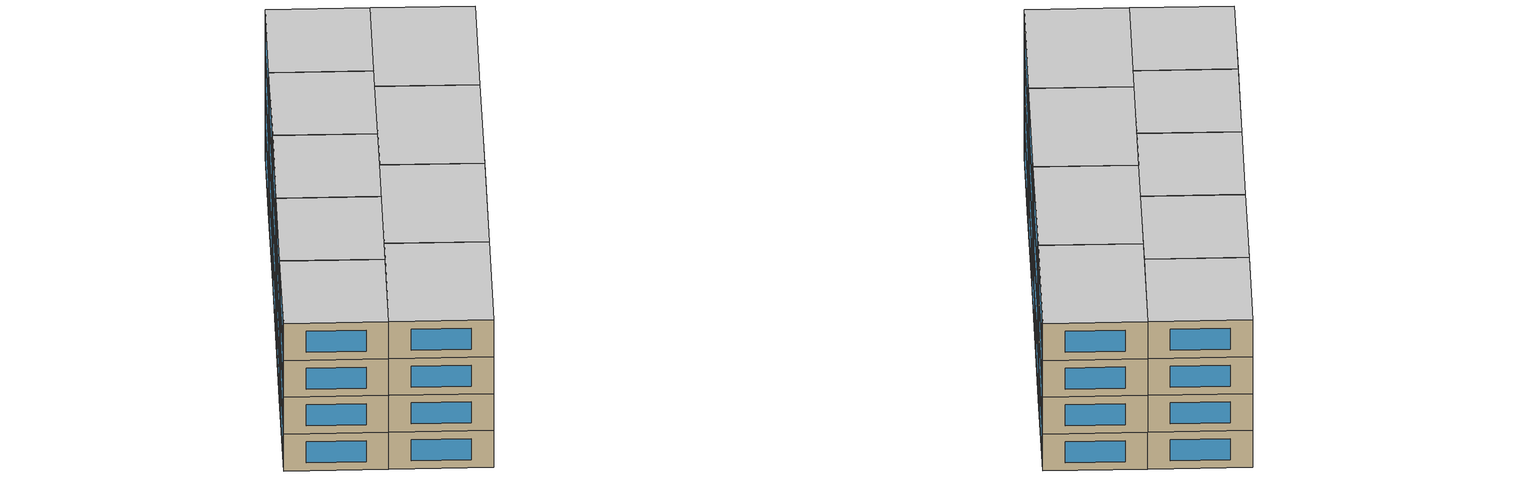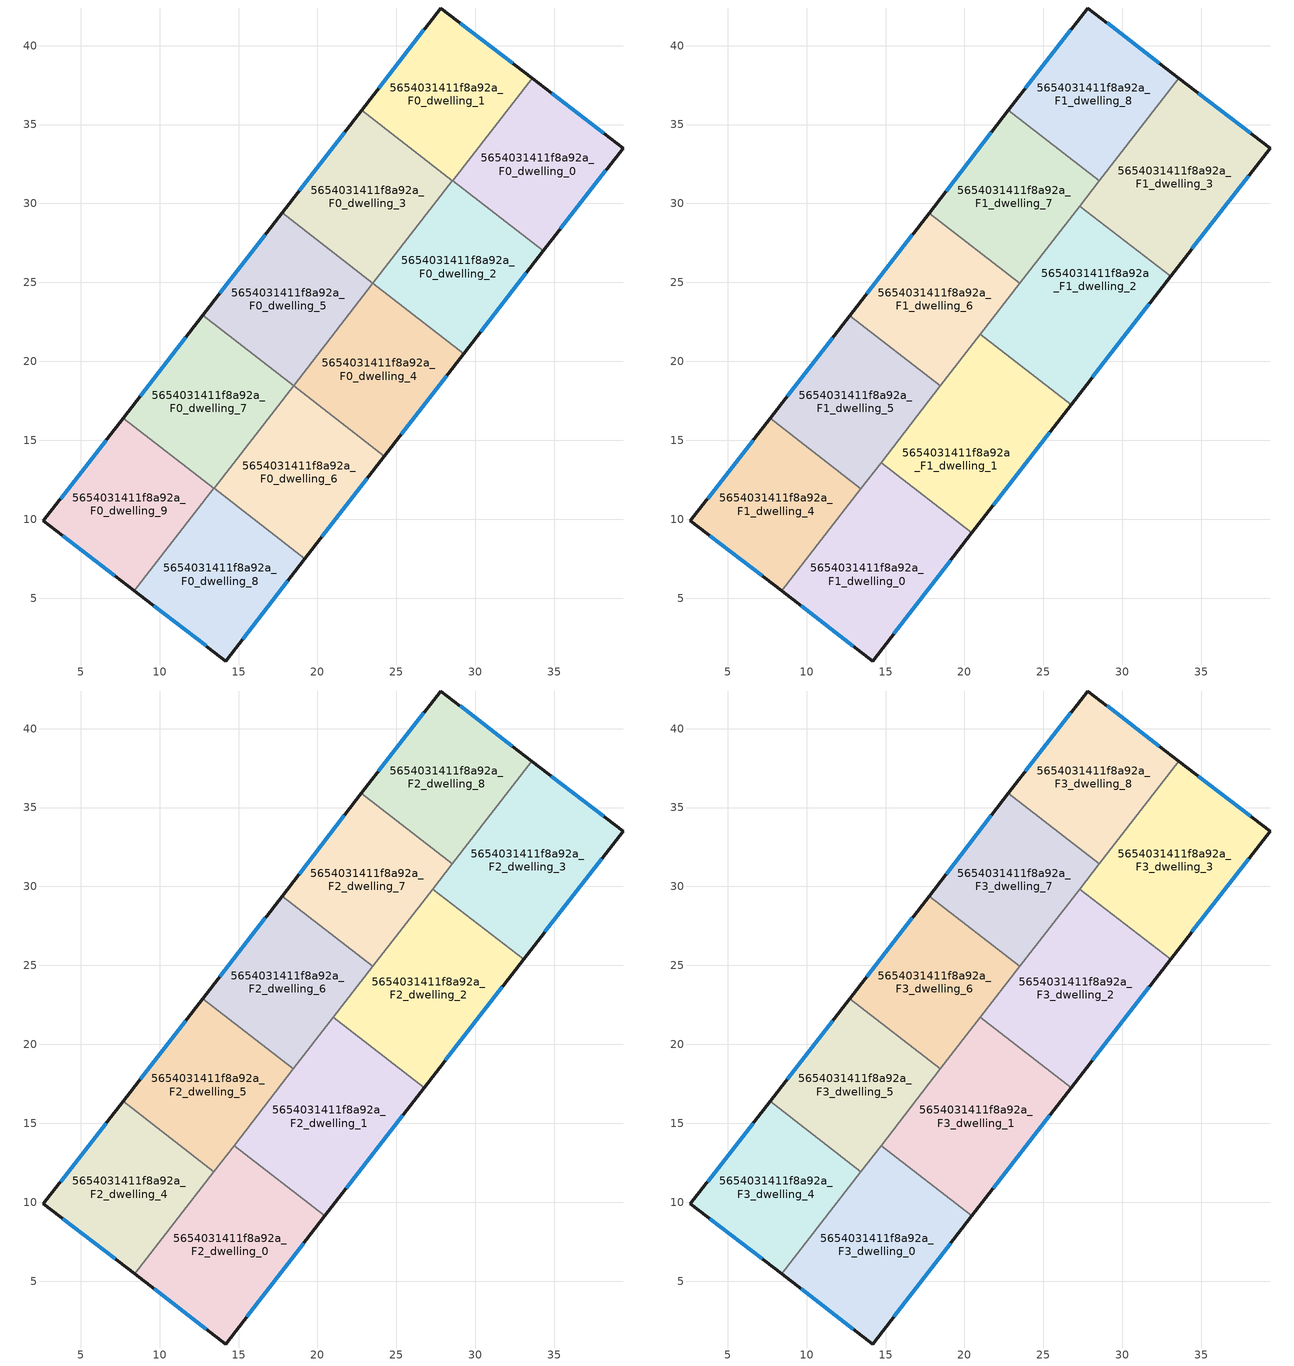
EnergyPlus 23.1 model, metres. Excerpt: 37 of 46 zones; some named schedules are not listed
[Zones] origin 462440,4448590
5654031411f8a92a_F0_dwelling_0
 floor ground (EU_floor_Construction): 39.36,33.51 34.31,26.99 28.56,31.44 33.6,37.94 z0
 wall outside (EU_wall_Construction): 34.31,26.99 39.36,33.51 33.6,37.94 z0:3
 wall to 5654031411f8a92a_F0_dwelling_1 (EU_wall_Construction): 33.6,37.94 28.56,31.44 z0:3
 wall to 5654031411f8a92a_F0_dwelling_2 (EU_wall_Construction): 28.56,31.44 34.31,26.99 z0:3
 window (EU_Window_Construction): 38.12,34.46 34.83,36.99 / 35.39,28.39 38.28,32.12 z0.64:2.36
 ceiling adiabatic (EU_roof_Construction): 34.31,26.99 39.36,33.51 33.6,37.94 28.56,31.44 z3
5654031411f8a92a_F0_dwelling_1
 floor ground (EU_floor_Construction): 33.6,37.94 28.56,31.44 22.8,35.91 27.82,42.38 z0
 wall outside (EU_wall_Construction): 33.6,37.94 27.82,42.38 22.8,35.91 z0:3
 wall to 5654031411f8a92a_F0_dwelling_3 (EU_wall_Construction): 22.8,35.91 28.55,31.45 z0:3
 wall to 5654031411f8a92a_F0_dwelling_2 (EU_wall_Construction): 28.55,31.45 28.56,31.44 z0:3
 window (EU_Window_Construction): 26.74,41 23.87,37.29 / 32.36,38.89 29.05,41.43 z0.64:2.36
 ceiling adiabatic (EU_roof_Construction): 28.56,31.44 33.6,37.94 33.59,37.95 28.55,31.45 z3
5654031411f8a92a_F0_dwelling_2
 floor ground (EU_floor_Construction): 34.31,26.99 29.27,20.49 23.52,24.95 28.55,31.45 z0
 wall outside (EU_wall_Construction): 29.27,20.49 34.31,26.99 z0:3
 wall to 5654031411f8a92a_F0_dwelling_3 (EU_wall_Construction): 28.55,31.45 23.52,24.95 z0:3
 wall to 5654031411f8a92a_F0_dwelling_4 (EU_wall_Construction): 23.52,24.95 29.27,20.49 z0:3
 window (EU_Window_Construction): 30.35,21.88 33.23,25.6 z0.64:2.36
 ceiling adiabatic (EU_roof_Construction): 33.06,25.38 34.31,26.99 28.55,31.45 23.52,24.95 27.3,29.83 z3
5654031411f8a92a_F0_dwelling_3
 floor ground (EU_floor_Construction): 28.55,31.45 23.52,24.95 17.76,29.41 22.8,35.91 z0
 wall outside (EU_wall_Construction): 22.8,35.91 17.76,29.41 z0:3
 wall to 5654031411f8a92a_F0_dwelling_5 (EU_wall_Construction): 17.76,29.41 23.52,24.95 z0:3
 window (EU_Window_Construction): 21.72,34.51 18.84,30.8 z0.64:2.36
5654031411f8a92a_F0_dwelling_4
 floor ground (EU_floor_Construction): 29.27,20.49 24.24,13.99 18.48,18.45 23.52,24.95 z0
 wall outside (EU_wall_Construction): 24.24,13.99 29.27,20.49 z0:3
 wall to 5654031411f8a92a_F0_dwelling_5 (EU_wall_Construction): 23.52,24.95 18.48,18.45 z0:3
 wall to 5654031411f8a92a_F0_dwelling_6 (EU_wall_Construction): 18.48,18.45 24.24,13.99 z0:3
 window (EU_Window_Construction): 25.32,15.39 28.19,19.1 z0.64:2.36
5654031411f8a92a_F0_dwelling_5
 floor ground (EU_floor_Construction): 23.52,24.95 18.48,18.45 12.73,22.91 17.76,29.41 z0
 wall outside (EU_wall_Construction): 17.76,29.41 12.73,22.91 z0:3
 wall to 5654031411f8a92a_F0_dwelling_7 (EU_wall_Construction): 12.73,22.91 18.48,18.45 z0:3
 window (EU_Window_Construction): 16.68,28.01 13.81,24.3 z0.64:2.36
 ceiling adiabatic (EU_roof_Construction): 18.48,18.45 23.51,24.94 17.76,29.4 12.73,22.91 z3
5654031411f8a92a_F0_dwelling_6
 floor ground (EU_floor_Construction): 24.24,13.99 19.2,7.49 13.45,11.95 18.48,18.45 z0
 wall outside (EU_wall_Construction): 19.2,7.49 24.24,13.99 z0:3
 wall to 5654031411f8a92a_F0_dwelling_7 (EU_wall_Construction): 18.48,18.45 13.45,11.95 z0:3
 wall to 5654031411f8a92a_F0_dwelling_8 (EU_wall_Construction): 13.45,11.95 19.2,7.49 z0:3
 window (EU_Window_Construction): 20.28,8.89 23.16,12.6 z0.64:2.36
5654031411f8a92a_F0_dwelling_7
 floor ground (EU_floor_Construction): 18.48,18.45 13.45,11.95 7.69,16.41 12.73,22.91 z0
 wall outside (EU_wall_Construction): 12.73,22.91 7.69,16.41 z0:3
 wall to 5654031411f8a92a_F0_dwelling_9 (EU_wall_Construction): 7.69,16.41 13.44,11.96 z0:3
 wall to 5654031411f8a92a_F0_dwelling_8 (EU_wall_Construction): 13.44,11.96 13.45,11.95 z0:3
 window (EU_Window_Construction): 11.65,21.52 8.77,17.8 z0.64:2.36
5654031411f8a92a_F0_dwelling_8
 floor ground (EU_floor_Construction): 19.2,7.49 14.18,1.02 8.4,5.46 13.44,11.96 z0
 wall outside (EU_wall_Construction): 8.4,5.46 14.18,1.02 19.2,7.49 z0:3
 wall to 5654031411f8a92a_F0_dwelling_9 (EU_wall_Construction): 13.44,11.96 8.4,5.46 z0:3
 window (EU_Window_Construction): 15.26,2.4 18.13,6.11 / 9.64,4.51 12.95,1.97 z0.64:2.36
5654031411f8a92a_F0_dwelling_9
 floor ground (EU_floor_Construction): 13.44,11.96 8.4,5.46 2.64,9.89 7.69,16.41 z0
 wall outside (EU_wall_Construction): 7.69,16.41 2.64,9.89 8.4,5.46 z0:3
 window (EU_Window_Construction): 6.61,15.01 3.72,11.28 / 3.88,8.94 7.17,6.41 z0.64:2.36
5654031411f8a92a_F1_dwelling_0
 floor to 5654031411f8a92a_F0_dwelling_8 (EU_floor_Construction): 19.2,7.49 14.18,1.02 8.41,5.45 13.45,11.95 z3
 floor to 5654031411f8a92a_F0_dwelling_6 (EU_floor_Construction): 20.47,9.13 19.2,7.49 13.45,11.95 14.72,13.59 z3
 wall outside (EU_wall_Construction): 8.41,5.45 14.18,1.02 20.47,9.13 z3:6
 wall to 5654031411f8a92a_F1_dwelling_1 (EU_wall_Construction): 20.47,9.13 14.72,13.59 z3:6
 wall to 5654031411f8a92a_F1_dwelling_4 (EU_wall_Construction): 13.44,11.94 8.41,5.45 z3:6
 wall to 5654031411f8a92a_F1_dwelling_5 (EU_wall_Construction): 14.72,13.59 13.44,11.94 z3:6
 window (EU_Window_Construction): 15.53,2.75 19.12,7.39 / 9.65,4.5 12.95,1.97 z3.64:5.36
5654031411f8a92a_F1_dwelling_1
 floor to 5654031411f8a92a_F0_dwelling_6 (EU_floor_Construction): 24.24,13.99 20.47,9.13 14.72,13.59 18.48,18.45 z3
 floor to 5654031411f8a92a_F0_dwelling_4 (EU_floor_Construction): 26.76,17.25 24.24,13.99 18.48,18.45 21.01,21.71 z3
 wall outside (EU_wall_Construction): 20.47,9.13 26.76,17.25 z3:6
 wall to 5654031411f8a92a_F1_dwelling_2 (EU_wall_Construction): 26.76,17.25 21.01,21.71 z3:6
 wall to 5654031411f8a92a_F1_dwelling_5 (EU_wall_Construction): 18.48,18.44 14.72,13.59 z3:6
 wall to 5654031411f8a92a_F1_dwelling_6 (EU_wall_Construction): 21.01,21.71 18.47,18.44 z3:6
 window (EU_Window_Construction): 21.82,10.87 25.41,15.51 z3.64:5.36
5654031411f8a92a_F1_dwelling_2
 floor to 5654031411f8a92a_F0_dwelling_2 (EU_floor_Construction): 33.06,25.38 29.27,20.49 23.52,24.95 27.3,29.83 z3
 floor to 5654031411f8a92a_F0_dwelling_4 (EU_floor_Construction): 29.27,20.49 26.76,17.25 21.01,21.71 23.52,24.95 z3
 wall outside (EU_wall_Construction): 26.76,17.25 33.06,25.38 z3:6
 wall to 5654031411f8a92a_F1_dwelling_3 (EU_wall_Construction): 33.06,25.38 27.3,29.83 z3:6
 wall to 5654031411f8a92a_F1_dwelling_7 (EU_wall_Construction): 27.3,29.83 23.51,24.94 z3:6
 wall to 5654031411f8a92a_F1_dwelling_6 (EU_wall_Construction): 23.51,24.94 21.01,21.71 z3:6
 window (EU_Window_Construction): 28.11,18.99 31.71,23.64 z3.64:5.36
5654031411f8a92a_F1_dwelling_3
 floor adiabatic (EU_floor_Construction): 39.36,33.51 33.06,25.38 27.3,29.83 33.59,37.95 z3
 wall outside (EU_wall_Construction): 33.06,25.38 39.36,33.51 33.59,37.95 z3:6
 wall to 5654031411f8a92a_F1_dwelling_8 (EU_wall_Construction): 33.59,37.95 28.54,31.44 z3:6
 wall to 5654031411f8a92a_F1_dwelling_7 (EU_wall_Construction): 28.54,31.44 27.3,29.84 z3:6
 window (EU_Window_Construction): 38.12,34.46 34.82,37 / 34.41,27.12 38.01,31.77 z3.64:5.36
5654031411f8a92a_F1_dwelling_4
 floor to 5654031411f8a92a_F0_dwelling_9 (EU_floor_Construction): 13.43,11.95 8.4,5.46 2.64,9.89 7.69,16.4 z3
 floor to 5654031411f8a92a_F0_dwelling_8 (EU_floor_Construction): 13.44,11.94 8.41,5.45 8.4,5.46 13.43,11.95 z3
 wall outside (EU_wall_Construction): 7.69,16.4 2.64,9.89 8.41,5.45 z3:6
 wall to 5654031411f8a92a_F1_dwelling_5 (EU_wall_Construction): 13.44,11.94 7.69,16.4 z3:6
 window (EU_Window_Construction): 3.88,8.94 7.18,6.4 / 6.61,15 3.72,11.28 z3.64:5.36
5654031411f8a92a_F1_dwelling_5
 floor to 5654031411f8a92a_F0_dwelling_7 (EU_floor_Construction): 18.47,18.44 13.45,11.95 7.69,16.41 12.72,22.9 z3
 floor to 5654031411f8a92a_F0_dwelling_9 (EU_floor_Construction): 13.44,11.96 13.43,11.95 7.69,16.4 7.69,16.41 z3
 wall outside (EU_wall_Construction): 12.72,22.9 7.69,16.4 z3:6
 wall to 5654031411f8a92a_F1_dwelling_6 (EU_wall_Construction): 18.47,18.44 12.72,22.9 z3:6
 window (EU_Window_Construction): 11.64,21.5 8.76,17.79 z3.64:5.36
5654031411f8a92a_F1_dwelling_6
 floor to 5654031411f8a92a_F0_dwelling_7 (EU_floor_Construction): 18.48,18.45 18.47,18.44 12.72,22.9 12.73,22.91 z3
 floor adiabatic (EU_floor_Construction): 23.51,24.94 18.47,18.44 18.48,18.45 12.73,22.91 17.76,29.4 z3
 wall outside (EU_wall_Construction): 17.76,29.4 12.72,22.9 z3:6
 wall to 5654031411f8a92a_F1_dwelling_7 (EU_wall_Construction): 23.51,24.94 17.76,29.4 z3:6
 window (EU_Window_Construction): 16.68,28 13.8,24.29 z3.64:5.36
5654031411f8a92a_F1_dwelling_7
 floor to 5654031411f8a92a_F0_dwelling_3 (EU_floor_Construction): 28.54,31.44 23.52,24.95 17.76,29.41 22.79,35.89 z3
 floor to 5654031411f8a92a_F0_dwelling_5 (EU_floor_Construction): 23.52,24.95 23.51,24.94 17.76,29.4 17.76,29.41 z3
 wall outside (EU_wall_Construction): 22.79,35.89 17.76,29.4 z3:6
 wall to 5654031411f8a92a_F1_dwelling_8 (EU_wall_Construction): 28.54,31.44 22.79,35.89 z3:6
 window (EU_Window_Construction): 21.71,34.5 18.83,30.79 z3.64:5.36
5654031411f8a92a_F1_dwelling_8
 floor to 5654031411f8a92a_F0_dwelling_1 (EU_floor_Construction): 33.59,37.95 28.55,31.45 22.8,35.91 27.82,42.38 z3
 floor to 5654031411f8a92a_F0_dwelling_3 (EU_floor_Construction): 28.55,31.45 28.54,31.44 22.79,35.89 22.8,35.91 z3
 wall outside (EU_wall_Construction): 33.59,37.95 27.82,42.38 22.79,35.89 z3:6
 window (EU_Window_Construction): 26.74,40.99 23.87,37.28 / 32.35,38.9 29.05,41.43 z3.64:5.36
5654031411f8a92a_F2_dwelling_0
 floor to 5654031411f8a92a_F1_dwelling_0 (EU_floor_Construction): 20.47,9.13 14.18,1.02 8.41,5.45 14.72,13.59 z6
 wall outside (EU_wall_Construction): 8.41,5.45 14.18,1.02 20.47,9.13 z6:9
 wall to 5654031411f8a92a_F2_dwelling_1 (EU_wall_Construction): 20.47,9.13 14.72,13.59 z6:9
 wall to 5654031411f8a92a_F2_dwelling_4 (EU_wall_Construction): 13.44,11.94 8.41,5.45 z6:9
 wall to 5654031411f8a92a_F2_dwelling_5 (EU_wall_Construction): 14.72,13.59 13.44,11.94 z6:9
 window (EU_Window_Construction): 15.53,2.75 19.12,7.39 / 9.65,4.5 12.95,1.97 z6.64:8.36
5654031411f8a92a_F2_dwelling_1
 floor to 5654031411f8a92a_F1_dwelling_1 (EU_floor_Construction): 26.76,17.25 20.47,9.13 14.72,13.59 21.01,21.71 z6
 wall outside (EU_wall_Construction): 20.47,9.13 26.76,17.25 z6:9
 wall to 5654031411f8a92a_F2_dwelling_2 (EU_wall_Construction): 26.76,17.25 21.01,21.71 z6:9
 wall to 5654031411f8a92a_F2_dwelling_5 (EU_wall_Construction): 18.48,18.44 14.72,13.59 z6:9
 wall to 5654031411f8a92a_F2_dwelling_6 (EU_wall_Construction): 21.01,21.71 18.47,18.44 z6:9
 window (EU_Window_Construction): 21.82,10.87 25.41,15.51 z6.64:8.36
5654031411f8a92a_F2_dwelling_2
 floor to 5654031411f8a92a_F1_dwelling_2 (EU_floor_Construction): 33.06,25.38 26.76,17.25 21.01,21.71 27.3,29.83 z6
 wall outside (EU_wall_Construction): 26.76,17.25 33.06,25.38 z6:9
 wall to 5654031411f8a92a_F2_dwelling_3 (EU_wall_Construction): 33.06,25.38 27.3,29.83 z6:9
 wall to 5654031411f8a92a_F2_dwelling_7 (EU_wall_Construction): 27.3,29.83 23.51,24.94 z6:9
 wall to 5654031411f8a92a_F2_dwelling_6 (EU_wall_Construction): 23.51,24.94 21.01,21.71 z6:9
 window (EU_Window_Construction): 28.11,18.99 31.71,23.64 z6.64:8.36
5654031411f8a92a_F2_dwelling_3
 floor to 5654031411f8a92a_F1_dwelling_3 (EU_floor_Construction): 39.36,33.51 33.06,25.38 27.3,29.83 33.59,37.95 z6
 wall outside (EU_wall_Construction): 33.06,25.38 39.36,33.51 33.59,37.95 z6:9
 wall to 5654031411f8a92a_F2_dwelling_8 (EU_wall_Construction): 33.59,37.95 28.54,31.44 z6:9
 wall to 5654031411f8a92a_F2_dwelling_7 (EU_wall_Construction): 28.54,31.44 27.3,29.84 z6:9
 window (EU_Window_Construction): 38.12,34.46 34.82,37 / 34.41,27.12 38.01,31.77 z6.64:8.36
5654031411f8a92a_F2_dwelling_4
 floor to 5654031411f8a92a_F1_dwelling_4 (EU_floor_Construction): 13.44,11.94 8.41,5.45 2.64,9.89 7.69,16.4 z6
 wall outside (EU_wall_Construction): 7.69,16.4 2.64,9.89 8.41,5.45 z6:9
 wall to 5654031411f8a92a_F2_dwelling_5 (EU_wall_Construction): 13.44,11.94 7.69,16.4 z6:9
 window (EU_Window_Construction): 3.88,8.94 7.18,6.4 / 6.61,15 3.72,11.28 z6.64:8.36
5654031411f8a92a_F2_dwelling_5
 floor to 5654031411f8a92a_F1_dwelling_5 (EU_floor_Construction): 18.47,18.44 13.44,11.94 7.69,16.4 12.72,22.9 z6
 wall outside (EU_wall_Construction): 12.72,22.9 7.69,16.4 z6:9
 wall to 5654031411f8a92a_F2_dwelling_6 (EU_wall_Construction): 18.47,18.44 12.72,22.9 z6:9
 window (EU_Window_Construction): 11.64,21.5 8.76,17.79 z6.64:8.36
5654031411f8a92a_F2_dwelling_6
 floor to 5654031411f8a92a_F1_dwelling_6 (EU_floor_Construction): 23.51,24.94 18.47,18.44 12.72,22.9 17.76,29.4 z6
 wall outside (EU_wall_Construction): 17.76,29.4 12.72,22.9 z6:9
 wall to 5654031411f8a92a_F2_dwelling_7 (EU_wall_Construction): 23.51,24.94 17.76,29.4 z6:9
 window (EU_Window_Construction): 16.68,28 13.8,24.29 z6.64:8.36
5654031411f8a92a_F2_dwelling_7
 floor to 5654031411f8a92a_F1_dwelling_7 (EU_floor_Construction): 28.54,31.44 23.51,24.94 17.76,29.4 22.79,35.89 z6
 wall outside (EU_wall_Construction): 22.79,35.89 17.76,29.4 z6:9
 wall to 5654031411f8a92a_F2_dwelling_8 (EU_wall_Construction): 28.54,31.44 22.79,35.89 z6:9
 window (EU_Window_Construction): 21.71,34.5 18.83,30.79 z6.64:8.36
5654031411f8a92a_F2_dwelling_8
 floor to 5654031411f8a92a_F1_dwelling_8 (EU_floor_Construction): 33.59,37.95 28.54,31.44 22.79,35.89 27.82,42.38 z6
 wall outside (EU_wall_Construction): 33.59,37.95 27.82,42.38 22.79,35.89 z6:9
 window (EU_Window_Construction): 26.74,40.99 23.87,37.28 / 32.35,38.9 29.05,41.43 z6.64:8.36
5654031411f8a92a_F3_dwelling_0
 floor to 5654031411f8a92a_F2_dwelling_0 (EU_floor_Construction): 20.47,9.13 14.18,1.02 8.41,5.45 14.72,13.59 z9
 wall outside (EU_wall_Construction): 8.41,5.45 14.18,1.02 20.47,9.13 z9:12
 wall to 5654031411f8a92a_F3_dwelling_1 (EU_wall_Construction): 20.47,9.13 14.72,13.59 z9:12
 wall to 5654031411f8a92a_F3_dwelling_4 (EU_wall_Construction): 13.44,11.94 8.41,5.45 z9:12
 wall to 5654031411f8a92a_F3_dwelling_5 (EU_wall_Construction): 14.72,13.59 13.44,11.94 z9:12
 window (EU_Window_Construction): 15.53,2.75 19.12,7.39 / 9.65,4.5 12.95,1.97 z9.64:11.36
 ceiling to 5654031411f8a92a_F4_dwelling_0 (EU_floor_Construction): 14.18,1.02 20.47,9.13 14.72,13.59 8.41,5.45 z12
5654031411f8a92a_F3_dwelling_1
 floor to 5654031411f8a92a_F2_dwelling_1 (EU_floor_Construction): 26.76,17.25 20.47,9.13 14.72,13.59 21.01,21.71 z9
 wall outside (EU_wall_Construction): 20.47,9.13 26.76,17.25 z9:12
 wall to 5654031411f8a92a_F3_dwelling_2 (EU_wall_Construction): 26.76,17.25 21.01,21.71 z9:12
 wall to 5654031411f8a92a_F3_dwelling_5 (EU_wall_Construction): 18.48,18.44 14.72,13.59 z9:12
 wall to 5654031411f8a92a_F3_dwelling_6 (EU_wall_Construction): 21.01,21.71 18.47,18.44 z9:12
 window (EU_Window_Construction): 21.82,10.87 25.41,15.51 z9.64:11.36
 ceiling to 5654031411f8a92a_F4_dwelling_1 (EU_floor_Construction): 20.47,9.13 26.76,17.25 21.01,21.71 14.72,13.59 z12
5654031411f8a92a_F3_dwelling_2
 floor to 5654031411f8a92a_F2_dwelling_2 (EU_floor_Construction): 33.06,25.38 26.76,17.25 21.01,21.71 27.3,29.83 z9
 wall outside (EU_wall_Construction): 26.76,17.25 33.06,25.38 z9:12
 wall to 5654031411f8a92a_F3_dwelling_3 (EU_wall_Construction): 33.06,25.38 27.3,29.83 z9:12
 wall to 5654031411f8a92a_F3_dwelling_7 (EU_wall_Construction): 27.3,29.83 23.51,24.94 z9:12
 wall to 5654031411f8a92a_F3_dwelling_6 (EU_wall_Construction): 23.51,24.94 21.01,21.71 z9:12
 window (EU_Window_Construction): 28.11,18.99 31.71,23.64 z9.64:11.36
 ceiling to 5654031411f8a92a_F4_dwelling_2 (EU_floor_Construction): 26.76,17.25 33.06,25.38 27.3,29.83 21.01,21.71 z12
5654031411f8a92a_F3_dwelling_3
 floor to 5654031411f8a92a_F2_dwelling_3 (EU_floor_Construction): 39.36,33.51 33.06,25.38 27.3,29.83 33.59,37.95 z9
 wall outside (EU_wall_Construction): 33.06,25.38 39.36,33.51 33.59,37.95 z9:12
 wall to 5654031411f8a92a_F3_dwelling_8 (EU_wall_Construction): 33.59,37.95 28.54,31.44 z9:12
 wall to 5654031411f8a92a_F3_dwelling_7 (EU_wall_Construction): 28.54,31.44 27.3,29.84 z9:12
 window (EU_Window_Construction): 38.12,34.46 34.82,37 / 34.41,27.12 38.01,31.77 z9.64:11.36
 ceiling to 5654031411f8a92a_F4_dwelling_3 (EU_floor_Construction): 33.06,25.38 39.36,33.51 33.59,37.95 27.3,29.83 z12
5654031411f8a92a_F3_dwelling_4
 floor to 5654031411f8a92a_F2_dwelling_4 (EU_floor_Construction): 13.44,11.94 8.41,5.45 2.64,9.89 7.69,16.4 z9
 wall outside (EU_wall_Construction): 7.69,16.4 2.64,9.89 8.41,5.45 z9:12
 wall to 5654031411f8a92a_F3_dwelling_5 (EU_wall_Construction): 13.44,11.94 7.69,16.4 z9:12
 window (EU_Window_Construction): 3.88,8.94 7.18,6.4 / 6.61,15 3.72,11.28 z9.64:11.36
 ceiling to 5654031411f8a92a_F4_dwelling_4 (EU_floor_Construction): 8.41,5.45 13.44,11.94 7.69,16.4 2.64,9.89 z12
5654031411f8a92a_F3_dwelling_5
 floor to 5654031411f8a92a_F2_dwelling_5 (EU_floor_Construction): 18.47,18.44 13.44,11.94 7.69,16.4 12.72,22.9 z9
 wall outside (EU_wall_Construction): 12.72,22.9 7.69,16.4 z9:12
 wall to 5654031411f8a92a_F3_dwelling_6 (EU_wall_Construction): 18.47,18.44 12.72,22.9 z9:12
 window (EU_Window_Construction): 11.64,21.5 8.76,17.79 z9.64:11.36
 ceiling to 5654031411f8a92a_F4_dwelling_5 (EU_floor_Construction): 13.44,11.94 18.47,18.44 12.72,22.9 7.69,16.4 z12
5654031411f8a92a_F3_dwelling_6
 floor to 5654031411f8a92a_F2_dwelling_6 (EU_floor_Construction): 23.51,24.94 18.47,18.44 12.72,22.9 17.76,29.4 z9
 wall outside (EU_wall_Construction): 17.76,29.4 12.72,22.9 z9:12
 wall to 5654031411f8a92a_F3_dwelling_7 (EU_wall_Construction): 23.51,24.94 17.76,29.4 z9:12
 window (EU_Window_Construction): 16.68,28 13.8,24.29 z9.64:11.36
 ceiling to 5654031411f8a92a_F4_dwelling_6 (EU_floor_Construction): 18.47,18.44 23.51,24.94 17.76,29.4 12.72,22.9 z12
5654031411f8a92a_F3_dwelling_7
 floor to 5654031411f8a92a_F2_dwelling_7 (EU_floor_Construction): 28.54,31.44 23.51,24.94 17.76,29.4 22.79,35.89 z9
 wall outside (EU_wall_Construction): 22.79,35.89 17.76,29.4 z9:12
 wall to 5654031411f8a92a_F3_dwelling_8 (EU_wall_Construction): 28.54,31.44 22.79,35.89 z9:12
 window (EU_Window_Construction): 21.71,34.5 18.83,30.79 z9.64:11.36
 ceiling to 5654031411f8a92a_F4_dwelling_7 (EU_floor_Construction): 23.51,24.94 28.54,31.44 22.79,35.89 17.76,29.4 z12
5654031411f8a92a_F3_dwelling_8
 floor to 5654031411f8a92a_F2_dwelling_8 (EU_floor_Construction): 33.59,37.95 28.54,31.44 22.79,35.89 27.82,42.38 z9
 wall outside (EU_wall_Construction): 33.59,37.95 27.82,42.38 22.79,35.89 z9:12
 window (EU_Window_Construction): 26.74,40.99 23.87,37.28 / 32.35,38.9 29.05,41.43 z9.64:11.36
 ceiling to 5654031411f8a92a_F4_dwelling_8 (EU_floor_Construction): 28.54,31.44 33.59,37.95 27.82,42.38 22.79,35.89 z12
[Building]
EU S2 Campaign: North Axis=0; Terrain=City; Solar Distribution=FullExterior
[Site:Location]
Yerevan-Zvartnots.Intl.AP: Latitude=40.15; Longitude=44.383; Time Zone=4; Elevation=854
[SizingPeriod:WeatherFileDays]
AnnualSizingPeriod: Begin Month=1; Begin Day of Month=1; End Month=12; End Day of Month=31; Day of Week for Start Day=Monday; Use Weather File Daylight Saving Period=No; Use Weather File Rain and Snow Indicators=No
[MATERIAL]
EU_InternalMass_Material: Roughness=MediumRough; Thickness=0.1; Conductivity=1; Density=1800; Specific Heat=900; Thermal Absorptance=0.9; Solar Absorptance=0.7; Visible Absorptance=0.7
[MATERIAL:NOMASS] Roughness=MediumRough; Thermal Absorptance=0.9; Solar Absorptance=0.7; Visible Absorptance=0.7
Name | Thermal Resistance
EU_wall_NoMass | 1.05043
EU_roof_NoMass | 1.45357
EU_floor_NoMass | 0.478065
[WINDOWMATERIAL:SIMPLEGLAZINGSYSTEM]
EU_Window_SimpleGlazing: UFactor=2.5566; Solar Heat Gain Coefficient=0.75; Visible Transmittance=0.75
[CONSTRUCTION]
EU_wall_Construction: EU_wall_NoMass
EU_roof_Construction: EU_roof_NoMass
EU_floor_Construction: EU_floor_NoMass
EU_Window_Construction: EU_Window_SimpleGlazing
EU_InternalMass_Construction: EU_InternalMass_Material
[ZONE] Type=1; Multiplier=1; Ceiling Height=autocalculate; Floor Area=autocalculate; Part of Total Floor Area=Yes
Name | Volume
5654031411f8a92a_F0_dwelling_0 | 179.513
5654031411f8a92a_F1_dwelling_0; 5654031411f8a92a_F2_dwelling_0; 5654031411f8a92a_F3_dwelling_0 | 224.368
5654031411f8a92a_F0_dwelling_1; 5654031411f8a92a_F0_dwelling_8 | 179.521
5654031411f8a92a_F1_dwelling_1; 5654031411f8a92a_F2_dwelling_1; 5654031411f8a92a_F3_dwelling_1 | 224.355
5654031411f8a92a_F0_dwelling_2; 5654031411f8a92a_F1_dwelling_5; 5654031411f8a92a_F2_dwelling_5; 5654031411f8a92a_F3_dwelling_5; 5654031411f8a92a_F0_dwelling_6; 5654031411f8a92a_F1_dwelling_6; 5654031411f8a92a_F2_dwelling_6; 5654031411f8a92a_F3_dwelling_6 | 179.528
5654031411f8a92a_F1_dwelling_2; 5654031411f8a92a_F2_dwelling_2; 5654031411f8a92a_F3_dwelling_2 | 224.392
5654031411f8a92a_F0_dwelling_3; 5654031411f8a92a_F0_dwelling_5; 5654031411f8a92a_F1_dwelling_7; 5654031411f8a92a_F2_dwelling_7; 5654031411f8a92a_F3_dwelling_7 | 179.495
5654031411f8a92a_F1_dwelling_3; 5654031411f8a92a_F2_dwelling_3; 5654031411f8a92a_F3_dwelling_3 | 224.373
5654031411f8a92a_F0_dwelling_4 | 179.511
5654031411f8a92a_F1_dwelling_4; 5654031411f8a92a_F2_dwelling_4; 5654031411f8a92a_F3_dwelling_4 | 179.517
5654031411f8a92a_F0_dwelling_7 | 179.526
5654031411f8a92a_F1_dwelling_8; 5654031411f8a92a_F2_dwelling_8; 5654031411f8a92a_F3_dwelling_8 | 179.518
5654031411f8a92a_F0_dwelling_9 | 179.514
[INTERNALMASS] Construction=EU_InternalMass_Construction
Name | Zone or ZoneList | Surface Area
5654031411f8a92a_F0_dwelling_0_EU_InternalMass | 5654031411f8a92a_F0_dwelling_0 | 59.8379
5654031411f8a92a_F0_dwelling_1_EU_InternalMass | 5654031411f8a92a_F0_dwelling_1 | 59.8404
5654031411f8a92a_F0_dwelling_2_EU_InternalMass | 5654031411f8a92a_F0_dwelling_2 | 59.8427
5654031411f8a92a_F0_dwelling_3_EU_InternalMass | 5654031411f8a92a_F0_dwelling_3 | 59.8318
5654031411f8a92a_F0_dwelling_4_EU_InternalMass | 5654031411f8a92a_F0_dwelling_4 | 59.8368
5654031411f8a92a_F0_dwelling_5_EU_InternalMass | 5654031411f8a92a_F0_dwelling_5 | 59.8318
5654031411f8a92a_F0_dwelling_6_EU_InternalMass | 5654031411f8a92a_F0_dwelling_6 | 59.8427
5654031411f8a92a_F0_dwelling_7_EU_InternalMass | 5654031411f8a92a_F0_dwelling_7 | 59.842
5654031411f8a92a_F0_dwelling_8_EU_InternalMass | 5654031411f8a92a_F0_dwelling_8 | 59.8404
5654031411f8a92a_F0_dwelling_9_EU_InternalMass | 5654031411f8a92a_F0_dwelling_9 | 59.8379
5654031411f8a92a_F1_dwelling_0_EU_InternalMass | 5654031411f8a92a_F1_dwelling_0 | 74.7892
5654031411f8a92a_F1_dwelling_1_EU_InternalMass | 5654031411f8a92a_F1_dwelling_1 | 74.7853
5654031411f8a92a_F1_dwelling_2_EU_InternalMass | 5654031411f8a92a_F1_dwelling_2 | 74.8011
5654031411f8a92a_F1_dwelling_3_EU_InternalMass | 5654031411f8a92a_F1_dwelling_3 | 74.791
5654031411f8a92a_F1_dwelling_4_EU_InternalMass | 5654031411f8a92a_F1_dwelling_4 | 59.8393
5654031411f8a92a_F1_dwelling_5_EU_InternalMass | 5654031411f8a92a_F1_dwelling_5 | 59.8427
5654031411f8a92a_F1_dwelling_6_EU_InternalMass | 5654031411f8a92a_F1_dwelling_6 | 59.8427
5654031411f8a92a_F1_dwelling_7_EU_InternalMass | 5654031411f8a92a_F1_dwelling_7 | 59.8318
5654031411f8a92a_F1_dwelling_8_EU_InternalMass | 5654031411f8a92a_F1_dwelling_8 | 59.8393
5654031411f8a92a_F2_dwelling_0_EU_InternalMass | 5654031411f8a92a_F2_dwelling_0 | 74.7892
5654031411f8a92a_F2_dwelling_1_EU_InternalMass | 5654031411f8a92a_F2_dwelling_1 | 74.7853
5654031411f8a92a_F2_dwelling_2_EU_InternalMass | 5654031411f8a92a_F2_dwelling_2 | 74.8011
5654031411f8a92a_F2_dwelling_3_EU_InternalMass | 5654031411f8a92a_F2_dwelling_3 | 74.791
5654031411f8a92a_F2_dwelling_4_EU_InternalMass | 5654031411f8a92a_F2_dwelling_4 | 59.8393
5654031411f8a92a_F2_dwelling_5_EU_InternalMass | 5654031411f8a92a_F2_dwelling_5 | 59.8427
5654031411f8a92a_F2_dwelling_6_EU_InternalMass | 5654031411f8a92a_F2_dwelling_6 | 59.8427
5654031411f8a92a_F2_dwelling_7_EU_InternalMass | 5654031411f8a92a_F2_dwelling_7 | 59.8318
5654031411f8a92a_F2_dwelling_8_EU_InternalMass | 5654031411f8a92a_F2_dwelling_8 | 59.8393
5654031411f8a92a_F3_dwelling_0_EU_InternalMass | 5654031411f8a92a_F3_dwelling_0 | 74.7892
5654031411f8a92a_F3_dwelling_1_EU_InternalMass | 5654031411f8a92a_F3_dwelling_1 | 74.7853
5654031411f8a92a_F3_dwelling_2_EU_InternalMass | 5654031411f8a92a_F3_dwelling_2 | 74.8011
5654031411f8a92a_F3_dwelling_3_EU_InternalMass | 5654031411f8a92a_F3_dwelling_3 | 74.791
5654031411f8a92a_F3_dwelling_4_EU_InternalMass | 5654031411f8a92a_F3_dwelling_4 | 59.8393
5654031411f8a92a_F3_dwelling_5_EU_InternalMass | 5654031411f8a92a_F3_dwelling_5 | 59.8427
5654031411f8a92a_F3_dwelling_6_EU_InternalMass | 5654031411f8a92a_F3_dwelling_6 | 59.8427
5654031411f8a92a_F3_dwelling_7_EU_InternalMass | 5654031411f8a92a_F3_dwelling_7 | 59.8318
5654031411f8a92a_F3_dwelling_8_EU_InternalMass | 5654031411f8a92a_F3_dwelling_8 | 59.8393
[OTHEREQUIPMENT] Fuel Type=Electricity; Design Level Calculation Method=Watts/Area; Power per Zone Floor Area=1; Fraction Latent=0; Fraction Radiant=0; Fraction Lost=0; Carbon Dioxide Generation Rate=0; EndUse Subcategory=EU_Step8_InternalGains
Name | Zone or ZoneList or Space or SpaceList | Schedule
EU_Step8_InternalGain_5654031411f8a92a_F0_dwelling_0_f000 | 5654031411f8a92a_F0_dwelling_0 | EU_Step8_GainSchedule_5654031411f8a92a_F0_dwelling_0_f000
EU_Step8_InternalGain_5654031411f8a92a_F0_dwelling_1_f000 | 5654031411f8a92a_F0_dwelling_1 | EU_Step8_GainSchedule_5654031411f8a92a_F0_dwelling_1_f000
EU_Step8_InternalGain_5654031411f8a92a_F0_dwelling_2_f000 | 5654031411f8a92a_F0_dwelling_2 | EU_Step8_GainSchedule_5654031411f8a92a_F0_dwelling_2_f000
EU_Step8_InternalGain_5654031411f8a92a_F0_dwelling_3_f000 | 5654031411f8a92a_F0_dwelling_3 | EU_Step8_GainSchedule_5654031411f8a92a_F0_dwelling_3_f000
EU_Step8_InternalGain_5654031411f8a92a_F0_dwelling_4_f000 | 5654031411f8a92a_F0_dwelling_4 | EU_Step8_GainSchedule_5654031411f8a92a_F0_dwelling_4_f000
EU_Step8_InternalGain_5654031411f8a92a_F0_dwelling_5_f000 | 5654031411f8a92a_F0_dwelling_5 | EU_Step8_GainSchedule_5654031411f8a92a_F0_dwelling_5_f000
EU_Step8_InternalGain_5654031411f8a92a_F0_dwelling_6_f000 | 5654031411f8a92a_F0_dwelling_6 | EU_Step8_GainSchedule_5654031411f8a92a_F0_dwelling_6_f000
EU_Step8_InternalGain_5654031411f8a92a_F0_dwelling_7_f000 | 5654031411f8a92a_F0_dwelling_7 | EU_Step8_GainSchedule_5654031411f8a92a_F0_dwelling_7_f000
EU_Step8_InternalGain_5654031411f8a92a_F0_dwelling_8_f000 | 5654031411f8a92a_F0_dwelling_8 | EU_Step8_GainSchedule_5654031411f8a92a_F0_dwelling_8_f000
EU_Step8_InternalGain_5654031411f8a92a_F0_dwelling_9_f000 | 5654031411f8a92a_F0_dwelling_9 | EU_Step8_GainSchedule_5654031411f8a92a_F0_dwelling_9_f000
EU_Step8_InternalGain_5654031411f8a92a_F1_dwelling_0_f000 | 5654031411f8a92a_F1_dwelling_0 | EU_Step8_GainSchedule_5654031411f8a92a_F1_dwelling_0_f000
EU_Step8_InternalGain_5654031411f8a92a_F1_dwelling_1_f000 | 5654031411f8a92a_F1_dwelling_1 | EU_Step8_GainSchedule_5654031411f8a92a_F1_dwelling_1_f000
EU_Step8_InternalGain_5654031411f8a92a_F1_dwelling_2_f000 | 5654031411f8a92a_F1_dwelling_2 | EU_Step8_GainSchedule_5654031411f8a92a_F1_dwelling_2_f000
EU_Step8_InternalGain_5654031411f8a92a_F1_dwelling_3_f000 | 5654031411f8a92a_F1_dwelling_3 | EU_Step8_GainSchedule_5654031411f8a92a_F1_dwelling_3_f000
EU_Step8_InternalGain_5654031411f8a92a_F1_dwelling_4_f000 | 5654031411f8a92a_F1_dwelling_4 | EU_Step8_GainSchedule_5654031411f8a92a_F1_dwelling_4_f000
EU_Step8_InternalGain_5654031411f8a92a_F1_dwelling_5_f000 | 5654031411f8a92a_F1_dwelling_5 | EU_Step8_GainSchedule_5654031411f8a92a_F1_dwelling_5_f000
EU_Step8_InternalGain_5654031411f8a92a_F1_dwelling_6_f000 | 5654031411f8a92a_F1_dwelling_6 | EU_Step8_GainSchedule_5654031411f8a92a_F1_dwelling_6_f000
EU_Step8_InternalGain_5654031411f8a92a_F1_dwelling_7_f000 | 5654031411f8a92a_F1_dwelling_7 | EU_Step8_GainSchedule_5654031411f8a92a_F1_dwelling_7_f000
EU_Step8_InternalGain_5654031411f8a92a_F1_dwelling_8_f000 | 5654031411f8a92a_F1_dwelling_8 | EU_Step8_GainSchedule_5654031411f8a92a_F1_dwelling_8_f000
EU_Step8_InternalGain_5654031411f8a92a_F2_dwelling_0_f000 | 5654031411f8a92a_F2_dwelling_0 | EU_Step8_GainSchedule_5654031411f8a92a_F2_dwelling_0_f000
EU_Step8_InternalGain_5654031411f8a92a_F2_dwelling_1_f000 | 5654031411f8a92a_F2_dwelling_1 | EU_Step8_GainSchedule_5654031411f8a92a_F2_dwelling_1_f000
EU_Step8_InternalGain_5654031411f8a92a_F2_dwelling_2_f000 | 5654031411f8a92a_F2_dwelling_2 | EU_Step8_GainSchedule_5654031411f8a92a_F2_dwelling_2_f000
EU_Step8_InternalGain_5654031411f8a92a_F2_dwelling_3_f000 | 5654031411f8a92a_F2_dwelling_3 | EU_Step8_GainSchedule_5654031411f8a92a_F2_dwelling_3_f000
EU_Step8_InternalGain_5654031411f8a92a_F2_dwelling_4_f000 | 5654031411f8a92a_F2_dwelling_4 | EU_Step8_GainSchedule_5654031411f8a92a_F2_dwelling_4_f000
EU_Step8_InternalGain_5654031411f8a92a_F2_dwelling_5_f000 | 5654031411f8a92a_F2_dwelling_5 | EU_Step8_GainSchedule_5654031411f8a92a_F2_dwelling_5_f000
EU_Step8_InternalGain_5654031411f8a92a_F2_dwelling_6_f000 | 5654031411f8a92a_F2_dwelling_6 | EU_Step8_GainSchedule_5654031411f8a92a_F2_dwelling_6_f000
EU_Step8_InternalGain_5654031411f8a92a_F2_dwelling_7_f000 | 5654031411f8a92a_F2_dwelling_7 | EU_Step8_GainSchedule_5654031411f8a92a_F2_dwelling_7_f000
EU_Step8_InternalGain_5654031411f8a92a_F2_dwelling_8_f000 | 5654031411f8a92a_F2_dwelling_8 | EU_Step8_GainSchedule_5654031411f8a92a_F2_dwelling_8_f000
EU_Step8_InternalGain_5654031411f8a92a_F3_dwelling_0_f000 | 5654031411f8a92a_F3_dwelling_0 | EU_Step8_GainSchedule_5654031411f8a92a_F3_dwelling_0_f000
EU_Step8_InternalGain_5654031411f8a92a_F3_dwelling_1_f000 | 5654031411f8a92a_F3_dwelling_1 | EU_Step8_GainSchedule_5654031411f8a92a_F3_dwelling_1_f000
EU_Step8_InternalGain_5654031411f8a92a_F3_dwelling_2_f000 | 5654031411f8a92a_F3_dwelling_2 | EU_Step8_GainSchedule_5654031411f8a92a_F3_dwelling_2_f000
EU_Step8_InternalGain_5654031411f8a92a_F3_dwelling_3_f000 | 5654031411f8a92a_F3_dwelling_3 | EU_Step8_GainSchedule_5654031411f8a92a_F3_dwelling_3_f000
EU_Step8_InternalGain_5654031411f8a92a_F3_dwelling_4_f000 | 5654031411f8a92a_F3_dwelling_4 | EU_Step8_GainSchedule_5654031411f8a92a_F3_dwelling_4_f000
EU_Step8_InternalGain_5654031411f8a92a_F3_dwelling_5_f000 | 5654031411f8a92a_F3_dwelling_5 | EU_Step8_GainSchedule_5654031411f8a92a_F3_dwelling_5_f000
EU_Step8_InternalGain_5654031411f8a92a_F3_dwelling_6_f000 | 5654031411f8a92a_F3_dwelling_6 | EU_Step8_GainSchedule_5654031411f8a92a_F3_dwelling_6_f000
EU_Step8_InternalGain_5654031411f8a92a_F3_dwelling_7_f000 | 5654031411f8a92a_F3_dwelling_7 | EU_Step8_GainSchedule_5654031411f8a92a_F3_dwelling_7_f000
EU_Step8_InternalGain_5654031411f8a92a_F3_dwelling_8_f000 | 5654031411f8a92a_F3_dwelling_8 | EU_Step8_GainSchedule_5654031411f8a92a_F3_dwelling_8_f000
[ZONEVENTILATION:DESIGNFLOWRATE] Schedule=EU_AlwaysOn; Design Flow Rate Calculation Method=AirChanges/Hour; Air Changes per Hour=0.557805; Ventilation Type=Natural; Fan Pressure Rise=0; Fan Total Efficiency=1; Constant Term Coefficient=1; Temperature Term Coefficient=0; Velocity Term Coefficient=0; Velocity Squared Term Coefficient=0; Minimum Indoor Temperature=-100; Maximum Indoor Temperature=100; Delta Temperature=-100; Minimum Outdoor Temperature=-100; Maximum Outdoor Temperature=100; Maximum Wind Speed=40
Name | Zone or ZoneList or Space or SpaceList
EU_ConstantAir_5654031411f8a92a_F0_dwelling_0 | 5654031411f8a92a_F0_dwelling_0
EU_ConstantAir_5654031411f8a92a_F0_dwelling_1 | 5654031411f8a92a_F0_dwelling_1
EU_ConstantAir_5654031411f8a92a_F0_dwelling_2 | 5654031411f8a92a_F0_dwelling_2
EU_ConstantAir_5654031411f8a92a_F0_dwelling_3 | 5654031411f8a92a_F0_dwelling_3
EU_ConstantAir_5654031411f8a92a_F0_dwelling_4 | 5654031411f8a92a_F0_dwelling_4
EU_ConstantAir_5654031411f8a92a_F0_dwelling_5 | 5654031411f8a92a_F0_dwelling_5
EU_ConstantAir_5654031411f8a92a_F0_dwelling_6 | 5654031411f8a92a_F0_dwelling_6
EU_ConstantAir_5654031411f8a92a_F0_dwelling_7 | 5654031411f8a92a_F0_dwelling_7
EU_ConstantAir_5654031411f8a92a_F0_dwelling_8 | 5654031411f8a92a_F0_dwelling_8
EU_ConstantAir_5654031411f8a92a_F0_dwelling_9 | 5654031411f8a92a_F0_dwelling_9
EU_ConstantAir_5654031411f8a92a_F1_dwelling_0 | 5654031411f8a92a_F1_dwelling_0
EU_ConstantAir_5654031411f8a92a_F1_dwelling_1 | 5654031411f8a92a_F1_dwelling_1
EU_ConstantAir_5654031411f8a92a_F1_dwelling_2 | 5654031411f8a92a_F1_dwelling_2
EU_ConstantAir_5654031411f8a92a_F1_dwelling_3 | 5654031411f8a92a_F1_dwelling_3
EU_ConstantAir_5654031411f8a92a_F1_dwelling_4 | 5654031411f8a92a_F1_dwelling_4
EU_ConstantAir_5654031411f8a92a_F1_dwelling_5 | 5654031411f8a92a_F1_dwelling_5
EU_ConstantAir_5654031411f8a92a_F1_dwelling_6 | 5654031411f8a92a_F1_dwelling_6
EU_ConstantAir_5654031411f8a92a_F1_dwelling_7 | 5654031411f8a92a_F1_dwelling_7
EU_ConstantAir_5654031411f8a92a_F1_dwelling_8 | 5654031411f8a92a_F1_dwelling_8
EU_ConstantAir_5654031411f8a92a_F2_dwelling_0 | 5654031411f8a92a_F2_dwelling_0
EU_ConstantAir_5654031411f8a92a_F2_dwelling_1 | 5654031411f8a92a_F2_dwelling_1
EU_ConstantAir_5654031411f8a92a_F2_dwelling_2 | 5654031411f8a92a_F2_dwelling_2
EU_ConstantAir_5654031411f8a92a_F2_dwelling_3 | 5654031411f8a92a_F2_dwelling_3
EU_ConstantAir_5654031411f8a92a_F2_dwelling_4 | 5654031411f8a92a_F2_dwelling_4
EU_ConstantAir_5654031411f8a92a_F2_dwelling_5 | 5654031411f8a92a_F2_dwelling_5
EU_ConstantAir_5654031411f8a92a_F2_dwelling_6 | 5654031411f8a92a_F2_dwelling_6
EU_ConstantAir_5654031411f8a92a_F2_dwelling_7 | 5654031411f8a92a_F2_dwelling_7
EU_ConstantAir_5654031411f8a92a_F2_dwelling_8 | 5654031411f8a92a_F2_dwelling_8
EU_ConstantAir_5654031411f8a92a_F3_dwelling_0 | 5654031411f8a92a_F3_dwelling_0
EU_ConstantAir_5654031411f8a92a_F3_dwelling_1 | 5654031411f8a92a_F3_dwelling_1
EU_ConstantAir_5654031411f8a92a_F3_dwelling_2 | 5654031411f8a92a_F3_dwelling_2
EU_ConstantAir_5654031411f8a92a_F3_dwelling_3 | 5654031411f8a92a_F3_dwelling_3
EU_ConstantAir_5654031411f8a92a_F3_dwelling_4 | 5654031411f8a92a_F3_dwelling_4
EU_ConstantAir_5654031411f8a92a_F3_dwelling_5 | 5654031411f8a92a_F3_dwelling_5
EU_ConstantAir_5654031411f8a92a_F3_dwelling_6 | 5654031411f8a92a_F3_dwelling_6
EU_ConstantAir_5654031411f8a92a_F3_dwelling_7 | 5654031411f8a92a_F3_dwelling_7
EU_ConstantAir_5654031411f8a92a_F3_dwelling_8 | 5654031411f8a92a_F3_dwelling_8
[HVACTEMPLATE:ZONE:IDEALLOADSAIRSYSTEM] System Availability Schedule=EU_AlwaysOn; Maximum Heating Supply Air Temperature=50; Minimum Cooling Supply Air Temperature=13; Maximum Heating Supply Air Humidity Ratio=0.0156; Minimum Cooling Supply Air Humidity Ratio=0.0077; Heating Limit=NoLimit; Cooling Limit=NoLimit; Heating Availability Schedule=EU_AlwaysOn; Cooling Availability Schedule=EU_CoolingOff; Dehumidification Control Type=ConstantSensibleHeatRatio; Cooling Sensible Heat Ratio=0.7; Dehumidification Setpoint=60; Humidification Control Type=None; Humidification Setpoint=30; Outdoor Air Method=None; Outdoor Air Flow Rate per Person=0.00944; Outdoor Air Flow Rate per Zone Floor Area=0; Outdoor Air Flow Rate per Zone=0; Demand Controlled Ventilation Type=None; Outdoor Air Economizer Type=NoEconomizer; Heat Recovery Type=None; Sensible Heat Recovery Effectiveness=0.7; Latent Heat Recovery Effectiveness=0.65
Name | Template Thermostat
5654031411f8a92a_F0_dwelling_0 | EU_HeatOnly_5654031411f8a92a_F0_dwelling_0
5654031411f8a92a_F0_dwelling_1 | EU_HeatOnly_5654031411f8a92a_F0_dwelling_1
5654031411f8a92a_F0_dwelling_2 | EU_HeatOnly_5654031411f8a92a_F0_dwelling_2
5654031411f8a92a_F0_dwelling_3 | EU_HeatOnly_5654031411f8a92a_F0_dwelling_3
5654031411f8a92a_F0_dwelling_4 | EU_HeatOnly_5654031411f8a92a_F0_dwelling_4
5654031411f8a92a_F0_dwelling_5 | EU_HeatOnly_5654031411f8a92a_F0_dwelling_5
5654031411f8a92a_F0_dwelling_6 | EU_HeatOnly_5654031411f8a92a_F0_dwelling_6
5654031411f8a92a_F0_dwelling_7 | EU_HeatOnly_5654031411f8a92a_F0_dwelling_7
5654031411f8a92a_F0_dwelling_8 | EU_HeatOnly_5654031411f8a92a_F0_dwelling_8
5654031411f8a92a_F0_dwelling_9 | EU_HeatOnly_5654031411f8a92a_F0_dwelling_9
5654031411f8a92a_F1_dwelling_0 | EU_HeatOnly_5654031411f8a92a_F1_dwelling_0
5654031411f8a92a_F1_dwelling_1 | EU_HeatOnly_5654031411f8a92a_F1_dwelling_1
5654031411f8a92a_F1_dwelling_2 | EU_HeatOnly_5654031411f8a92a_F1_dwelling_2
5654031411f8a92a_F1_dwelling_3 | EU_HeatOnly_5654031411f8a92a_F1_dwelling_3
5654031411f8a92a_F1_dwelling_4 | EU_HeatOnly_5654031411f8a92a_F1_dwelling_4
5654031411f8a92a_F1_dwelling_5 | EU_HeatOnly_5654031411f8a92a_F1_dwelling_5
5654031411f8a92a_F1_dwelling_6 | EU_HeatOnly_5654031411f8a92a_F1_dwelling_6
5654031411f8a92a_F1_dwelling_7 | EU_HeatOnly_5654031411f8a92a_F1_dwelling_7
5654031411f8a92a_F1_dwelling_8 | EU_HeatOnly_5654031411f8a92a_F1_dwelling_8
5654031411f8a92a_F2_dwelling_0 | EU_HeatOnly_5654031411f8a92a_F2_dwelling_0
5654031411f8a92a_F2_dwelling_1 | EU_HeatOnly_5654031411f8a92a_F2_dwelling_1
5654031411f8a92a_F2_dwelling_2 | EU_HeatOnly_5654031411f8a92a_F2_dwelling_2
5654031411f8a92a_F2_dwelling_3 | EU_HeatOnly_5654031411f8a92a_F2_dwelling_3
5654031411f8a92a_F2_dwelling_4 | EU_HeatOnly_5654031411f8a92a_F2_dwelling_4
5654031411f8a92a_F2_dwelling_5 | EU_HeatOnly_5654031411f8a92a_F2_dwelling_5
5654031411f8a92a_F2_dwelling_6 | EU_HeatOnly_5654031411f8a92a_F2_dwelling_6
5654031411f8a92a_F2_dwelling_7 | EU_HeatOnly_5654031411f8a92a_F2_dwelling_7
5654031411f8a92a_F2_dwelling_8 | EU_HeatOnly_5654031411f8a92a_F2_dwelling_8
5654031411f8a92a_F3_dwelling_0 | EU_HeatOnly_5654031411f8a92a_F3_dwelling_0
5654031411f8a92a_F3_dwelling_1 | EU_HeatOnly_5654031411f8a92a_F3_dwelling_1
5654031411f8a92a_F3_dwelling_2 | EU_HeatOnly_5654031411f8a92a_F3_dwelling_2
5654031411f8a92a_F3_dwelling_3 | EU_HeatOnly_5654031411f8a92a_F3_dwelling_3
5654031411f8a92a_F3_dwelling_4 | EU_HeatOnly_5654031411f8a92a_F3_dwelling_4
5654031411f8a92a_F3_dwelling_5 | EU_HeatOnly_5654031411f8a92a_F3_dwelling_5
5654031411f8a92a_F3_dwelling_6 | EU_HeatOnly_5654031411f8a92a_F3_dwelling_6
5654031411f8a92a_F3_dwelling_7 | EU_HeatOnly_5654031411f8a92a_F3_dwelling_7
5654031411f8a92a_F3_dwelling_8 | EU_HeatOnly_5654031411f8a92a_F3_dwelling_8
[SIZING:ZONE] Zone Cooling Design Supply Air Temperature Input Method=SupplyAirTemperature; Zone Cooling Design Supply Air Temperature=13; Zone Heating Design Supply Air Temperature Input Method=SupplyAirTemperature; Zone Heating Design Supply Air Temperature=50; Zone Cooling Design Supply Air Humidity Ratio=0.008; Zone Heating Design Supply Air Humidity Ratio=0.008; Cooling Design Air Flow Method=DesignDay; Cooling Design Air Flow Rate=0; Cooling Minimum Air Flow per Zone Floor Area=0.000762; Cooling Minimum Air Flow=0; Cooling Minimum Air Flow Fraction=0.2; Heating Design Air Flow Method=DesignDay; Heating Design Air Flow Rate=0; Heating Maximum Air Flow per Zone Floor Area=0.002032; Heating Maximum Air Flow=0.141576; Heating Maximum Air Flow Fraction=0.3; Account for Dedicated Outdoor Air System=No; Dedicated Outdoor Air System Control Strategy=NeutralSupplyAir; Dedicated Outdoor Air Low Setpoint Temperature for Design=autosize; Dedicated Outdoor Air High Setpoint Temperature for Design=autosize; Zone Load Sizing Method=Sensible Load Only No Latent Load; Zone Latent Cooling Design Supply Air Humidity Ratio Input Method=HumidityRatioDifference; Zone Cooling Design Supply Air Humidity Ratio Difference=0.005; Zone Latent Heating Design Supply Air Humidity Ratio Input Method=HumidityRatioDifference; Zone Humidification Design Supply Air Humidity Ratio Difference=0.005
5654031411f8a92a_F0_dwelling_0; 5654031411f8a92a_F0_dwelling_1; 5654031411f8a92a_F0_dwelling_2; 5654031411f8a92a_F0_dwelling_3; 5654031411f8a92a_F0_dwelling_4; 5654031411f8a92a_F0_dwelling_5; 5654031411f8a92a_F0_dwelling_6; 5654031411f8a92a_F0_dwelling_7; 5654031411f8a92a_F0_dwelling_8; 5654031411f8a92a_F0_dwelling_9; 5654031411f8a92a_F1_dwelling_0; 5654031411f8a92a_F1_dwelling_1; 5654031411f8a92a_F1_dwelling_2; 5654031411f8a92a_F1_dwelling_3; 5654031411f8a92a_F1_dwelling_4; 5654031411f8a92a_F1_dwelling_5; 5654031411f8a92a_F1_dwelling_6; 5654031411f8a92a_F1_dwelling_7; 5654031411f8a92a_F1_dwelling_8; 5654031411f8a92a_F2_dwelling_0; 5654031411f8a92a_F2_dwelling_1; 5654031411f8a92a_F2_dwelling_2; 5654031411f8a92a_F2_dwelling_3; 5654031411f8a92a_F2_dwelling_4; 5654031411f8a92a_F2_dwelling_5; 5654031411f8a92a_F2_dwelling_6; 5654031411f8a92a_F2_dwelling_7; 5654031411f8a92a_F2_dwelling_8; 5654031411f8a92a_F3_dwelling_0; 5654031411f8a92a_F3_dwelling_1; 5654031411f8a92a_F3_dwelling_2; 5654031411f8a92a_F3_dwelling_3; 5654031411f8a92a_F3_dwelling_4; 5654031411f8a92a_F3_dwelling_5; 5654031411f8a92a_F3_dwelling_6; 5654031411f8a92a_F3_dwelling_7; 5654031411f8a92a_F3_dwelling_8
[SCHEDULE:FILE] Column Number=1; Rows to Skip at Top=0; Number of Hours of Data=8760; Column Separator=Comma; Interpolate to Timestep=No; Minutes per Item=60; Adjust Schedule for Daylight Savings=Yes
Name | File
EU_Step8_GainSchedule_5654031411f8a92a_F0_dwelling_0_f000 | ../../schedules/5654031411f8a92a/5654031411f8a92a_F0_dwelling_0_f000_gain.csv
EU_Step8_GainSchedule_5654031411f8a92a_F0_dwelling_1_f000 | ../../schedules/5654031411f8a92a/5654031411f8a92a_F0_dwelling_1_f000_gain.csv
EU_Step8_GainSchedule_5654031411f8a92a_F0_dwelling_2_f000 | ../../schedules/5654031411f8a92a/5654031411f8a92a_F0_dwelling_2_f000_gain.csv
EU_Step8_GainSchedule_5654031411f8a92a_F0_dwelling_3_f000 | ../../schedules/5654031411f8a92a/5654031411f8a92a_F0_dwelling_3_f000_gain.csv
EU_Step8_GainSchedule_5654031411f8a92a_F0_dwelling_4_f000 | ../../schedules/5654031411f8a92a/5654031411f8a92a_F0_dwelling_4_f000_gain.csv
EU_Step8_GainSchedule_5654031411f8a92a_F0_dwelling_5_f000 | ../../schedules/5654031411f8a92a/5654031411f8a92a_F0_dwelling_5_f000_gain.csv
EU_Step8_GainSchedule_5654031411f8a92a_F0_dwelling_6_f000 | ../../schedules/5654031411f8a92a/5654031411f8a92a_F0_dwelling_6_f000_gain.csv
EU_Step8_GainSchedule_5654031411f8a92a_F0_dwelling_7_f000 | ../../schedules/5654031411f8a92a/5654031411f8a92a_F0_dwelling_7_f000_gain.csv
EU_Step8_GainSchedule_5654031411f8a92a_F0_dwelling_8_f000 | ../../schedules/5654031411f8a92a/5654031411f8a92a_F0_dwelling_8_f000_gain.csv
EU_Step8_GainSchedule_5654031411f8a92a_F0_dwelling_9_f000 | ../../schedules/5654031411f8a92a/5654031411f8a92a_F0_dwelling_9_f000_gain.csv
EU_Step8_GainSchedule_5654031411f8a92a_F1_dwelling_0_f000 | ../../schedules/5654031411f8a92a/5654031411f8a92a_F1_dwelling_0_f000_gain.csv
EU_Step8_GainSchedule_5654031411f8a92a_F1_dwelling_1_f000 | ../../schedules/5654031411f8a92a/5654031411f8a92a_F1_dwelling_1_f000_gain.csv
EU_Step8_GainSchedule_5654031411f8a92a_F1_dwelling_2_f000 | ../../schedules/5654031411f8a92a/5654031411f8a92a_F1_dwelling_2_f000_gain.csv
EU_Step8_GainSchedule_5654031411f8a92a_F1_dwelling_3_f000 | ../../schedules/5654031411f8a92a/5654031411f8a92a_F1_dwelling_3_f000_gain.csv
EU_Step8_GainSchedule_5654031411f8a92a_F1_dwelling_4_f000 | ../../schedules/5654031411f8a92a/5654031411f8a92a_F1_dwelling_4_f000_gain.csv
EU_Step8_GainSchedule_5654031411f8a92a_F1_dwelling_5_f000 | ../../schedules/5654031411f8a92a/5654031411f8a92a_F1_dwelling_5_f000_gain.csv
EU_Step8_GainSchedule_5654031411f8a92a_F1_dwelling_6_f000 | ../../schedules/5654031411f8a92a/5654031411f8a92a_F1_dwelling_6_f000_gain.csv
EU_Step8_GainSchedule_5654031411f8a92a_F1_dwelling_7_f000 | ../../schedules/5654031411f8a92a/5654031411f8a92a_F1_dwelling_7_f000_gain.csv
EU_Step8_GainSchedule_5654031411f8a92a_F1_dwelling_8_f000 | ../../schedules/5654031411f8a92a/5654031411f8a92a_F1_dwelling_8_f000_gain.csv
EU_Step8_GainSchedule_5654031411f8a92a_F2_dwelling_0_f000 | ../../schedules/5654031411f8a92a/5654031411f8a92a_F2_dwelling_0_f000_gain.csv
EU_Step8_GainSchedule_5654031411f8a92a_F2_dwelling_1_f000 | ../../schedules/5654031411f8a92a/5654031411f8a92a_F2_dwelling_1_f000_gain.csv
EU_Step8_GainSchedule_5654031411f8a92a_F2_dwelling_2_f000 | ../../schedules/5654031411f8a92a/5654031411f8a92a_F2_dwelling_2_f000_gain.csv
EU_Step8_GainSchedule_5654031411f8a92a_F2_dwelling_3_f000 | ../../schedules/5654031411f8a92a/5654031411f8a92a_F2_dwelling_3_f000_gain.csv
EU_Step8_GainSchedule_5654031411f8a92a_F2_dwelling_4_f000 | ../../schedules/5654031411f8a92a/5654031411f8a92a_F2_dwelling_4_f000_gain.csv
EU_Step8_GainSchedule_5654031411f8a92a_F2_dwelling_5_f000 | ../../schedules/5654031411f8a92a/5654031411f8a92a_F2_dwelling_5_f000_gain.csv
EU_Step8_GainSchedule_5654031411f8a92a_F2_dwelling_6_f000 | ../../schedules/5654031411f8a92a/5654031411f8a92a_F2_dwelling_6_f000_gain.csv
